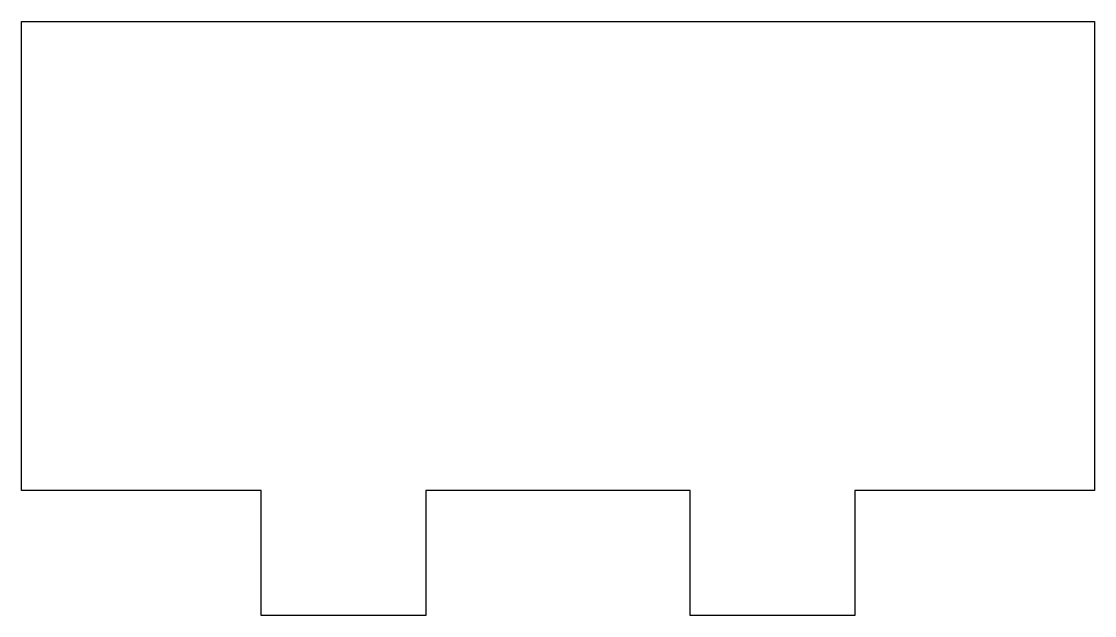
# Model space of a CAD drawing. Header units: millimetres. Extents: x -51 to 51, y -34 to 22.
import ezdxf

# ---------------------------------------------------------------- set-up
doc = ezdxf.new("R2010")
doc.units = ezdxf.units.MM

msp = doc.modelspace()

# ---------------------------------------------------------------- linework, layer by layer
for p, q in [((-51.48, 22.5), (51.48, 22.5)), ((-51.48, -22.5), (-51.48, 22.5)), ((51.48, 22.5), (51.48, -22.5)), ((-28.49, -22.5), (-51.48, -22.5)), ((-28.49, -34.5), (-28.49, -22.5)), ((-12.69, -22.5), (-12.69, -34.5)), ((12.69, -22.5), (-12.69, -22.5)), ((12.69, -34.5), (12.69, -22.5)), ((28.49, -22.5), (28.49, -34.5)), ((51.48, -22.5), (28.49, -22.5)), ((-12.69, -34.5), (-28.49, -34.5)), ((28.49, -34.5), (12.69, -34.5))]:
    msp.add_line(p, q)

doc.saveas('drawing.dxf')
